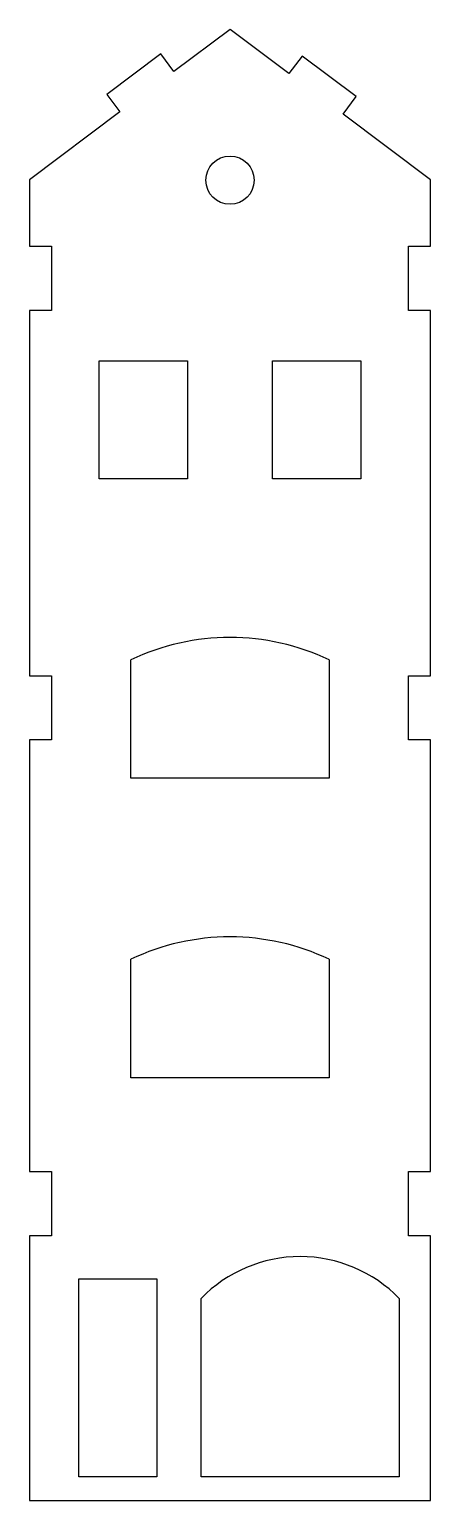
# Model space of a CAD drawing. Header units: millimetres. Extents: x -9.1 to 9.1, y -33.5 to 33.5.
import ezdxf

# ---------------------------------------------------------------- set-up
doc = ezdxf.new("R2010")
doc.units = ezdxf.units.MM
doc.layers.get('0').update_dxf_attribs({"linetype": 'CONTINUOUS'})

msp = doc.modelspace()

# ---------------------------------------------------------------- linework, layer by layer
for p, q in [((0, 33.501), (-2.552, 31.587)), ((2.685, 31.487), (0, 33.501)), ((-3.152, 32.387), (-5.612, 30.542)), ((-2.552, 31.587), (-3.152, 32.387)), ((3.285, 32.287), (2.685, 31.487)), ((5.745, 30.442), (3.285, 32.287)), ((-5.612, 30.542), (-5.012, 29.742)), ((5.145, 29.642), (5.745, 30.442)), ((-5.012, 29.742), (-9.128, 26.655)), ((9.128, 26.655), (5.145, 29.642)), ((-9.128, 26.655), (-9.128, 23.629)), ((9.128, 23.629), (9.128, 26.655)), ((-9.128, 23.629), (-8.128, 23.629)), ((-8.128, 23.629), (-8.128, 20.704)), ((8.128, 20.704), (8.128, 23.629)), ((8.128, 23.629), (9.128, 23.629)), ((-8.128, 20.704), (-9.128, 20.704)), ((-9.128, 20.704), (-9.128, 4.071)), ((9.128, 20.704), (8.128, 20.704)), ((9.128, 4.071), (9.128, 20.704)), ((-5.957, 13.038), (-5.957, 18.417)), ((-5.957, 18.417), (-1.941, 18.417)), ((-1.941, 18.417), (-1.941, 13.038)), ((1.941, 18.417), (5.957, 18.417)), ((1.941, 13.038), (1.941, 18.417)), ((5.957, 18.417), (5.957, 13.038)), ((-1.941, 13.038), (-5.957, 13.038)), ((5.957, 13.038), (1.941, 13.038)), ((-4.508, -0.599), (-4.508, 4.795)), ((4.508, 4.795), (4.508, -0.599)), ((-9.128, 4.071), (-8.128, 4.071)), ((-8.128, 4.071), (-8.128, 1.146)), ((8.128, 1.146), (8.128, 4.071)), ((8.128, 4.071), (9.128, 4.071)), ((-8.128, 1.146), (-9.128, 1.146)), ((-9.128, 1.146), (-9.128, -18.504)), ((9.128, 1.146), (8.128, 1.146)), ((9.128, -18.504), (9.128, 1.146)), ((4.508, -0.599), (-4.508, -0.599)), ((-4.508, -14.235), (-4.508, -8.842)), ((4.508, -8.842), (4.508, -14.235)), ((4.508, -14.235), (-4.508, -14.235)), ((-9.128, -18.504), (-8.128, -18.504)), ((-8.128, -18.504), (-8.128, -21.429)), ((8.128, -21.429), (8.128, -18.504)), ((8.128, -18.504), (9.128, -18.504)), ((-8.128, -21.429), (-9.128, -21.429)), ((-9.128, -21.429), (-9.128, -33.492)), ((9.128, -21.429), (8.128, -21.429)), ((9.128, -33.492), (9.128, -21.429)), ((-6.884, -23.401), (-3.323, -23.401)), ((-6.884, -32.417), (-6.884, -23.401)), ((-3.323, -23.401), (-3.323, -32.417)), ((-1.314, -32.417), (-1.314, -24.288)), ((7.702, -24.288), (7.702, -32.417)), ((-3.323, -32.417), (-6.884, -32.417)), ((7.702, -32.417), (-1.314, -32.417)), ((-9.128, -33.492), (9.128, -33.492))]:
    msp.add_line(p, q)
msp.add_circle((0, 26.636), 1.099)
for centre, radius, start, end in [((0, -4.647), 10.462, 64.47735, 115.52265), ((0, -18.283), 10.462, 64.47735, 115.52265), ((3.194, -28.669), 6.286, 44.18096, 135.81904)]:
    msp.add_arc(centre, radius, start, end)

doc.saveas('drawing.dxf')
